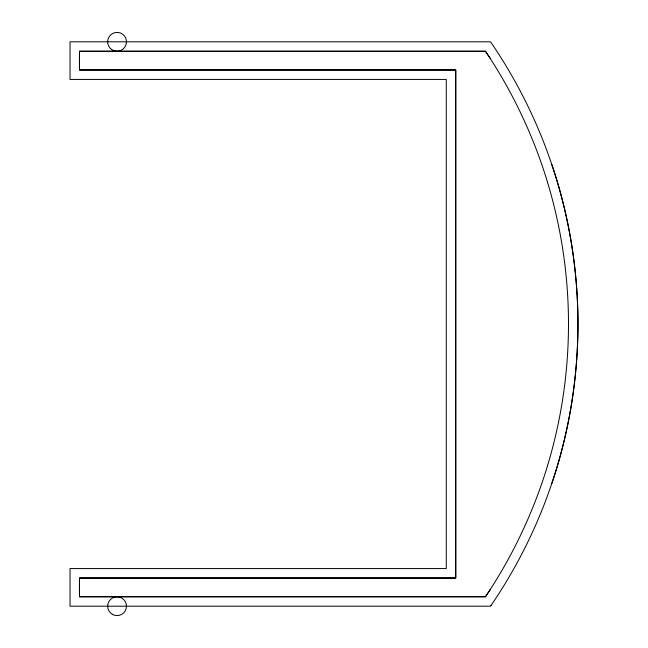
<?xml version="1.0" encoding="UTF-8"?>
<svg xmlns="http://www.w3.org/2000/svg" width="648" height="648" viewBox="0 0 648 648"><rect width="100%" height="100%" fill="white"/><g stroke="black" fill="none" stroke-linecap="round" stroke-linejoin="round"><path stroke-width="0.97" d="M551.65 483.91L551.926 483.116C586.578 380.789 586.578 267.211 551.926 164.884L551.65 164.09M490.058 589.915L485.49 596.784L79.429 596.784L79.429 577.976L455.69 577.976L455.69 70.025L79.429 70.025L79.429 51.216L485.49 51.216L490.058 58.085M489.993 589.874L485.449 596.703L79.518 596.703L79.518 578.057L455.771 578.057L455.771 69.944L79.518 69.944L79.518 51.297L485.449 51.297L489.993 58.126A489.524 489.524 0 0 1 489.993 589.874M491.063 605.402L490.504 606.196L70.025 606.196L70.025 568.571L446.286 568.571L446.286 79.429L70.025 79.429L70.025 41.804L490.504 41.804L491.063 42.598A499.009 499.009 0 0 1 491.063 605.402M111.529 49.418A9.404 9.404 0 0 0 126.417 42.792A9.404 9.404 0 0 0 113.23 33.21A9.404 9.404 0 0 0 111.529 49.418M112.355 614.336A9.404 9.404 0 0 0 126.465 606.196A9.404 9.404 0 0 0 112.355 598.047A9.404 9.404 0 0 0 112.355 614.336"/></g></svg>
